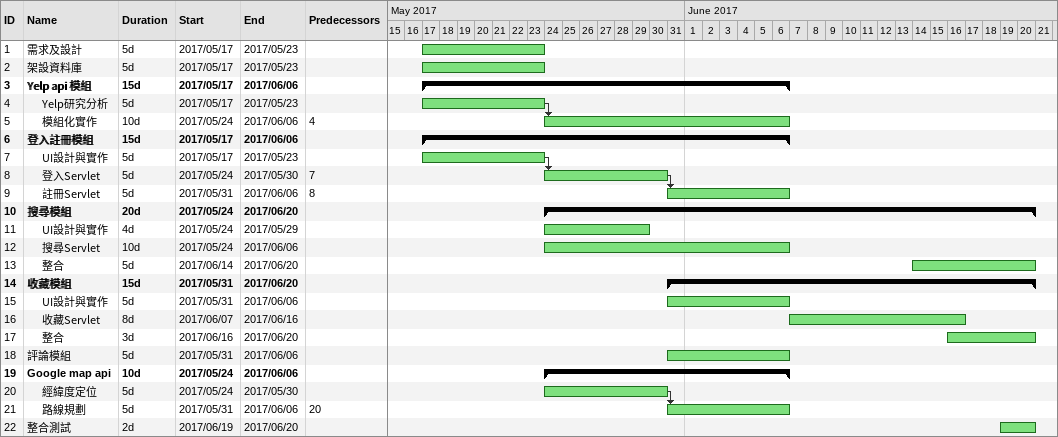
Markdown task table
| ID | Level | Task | Duration | Start | Finish | Predecessors |
|---|---|---|---|---|---|---|
| 1 | 1 | 需求及設計 | 5d | 2017-05-17 | 2017-05-23 |  |
| 2 | 1 | 架設資料庫 | 5d | 2017-05-17 | 2017-05-23 |  |
| 3 | 1 | **Yelp api 模組** | 15d | 2017-05-17 | 2017-06-06 |  |
| 4 | 2 | Yelp研究分析 | 5d | 2017-05-17 | 2017-05-23 |  |
| 5 | 2 | 模組化實作 | 10d | 2017-05-24 | 2017-06-06 | 4 |
| 6 | 1 | **登入註冊模組** | 15d | 2017-05-17 | 2017-06-06 |  |
| 7 | 2 | UI設計與實作 | 5d | 2017-05-17 | 2017-05-23 |  |
| 8 | 2 | 登入Servlet | 5d | 2017-05-24 | 2017-05-30 | 7 |
| 9 | 2 | 註冊Servlet | 5d | 2017-05-31 | 2017-06-06 | 8 |
| 10 | 1 | **搜尋模組** | 20d | 2017-05-24 | 2017-06-20 |  |
| 11 | 2 | UI設計與實作 | 4d | 2017-05-24 | 2017-05-29 |  |
| 12 | 2 | 搜尋Servlet | 10d | 2017-05-24 | 2017-06-06 |  |
| 13 | 2 | 整合 | 5d | 2017-06-14 | 2017-06-20 |  |
| 14 | 1 | **收藏模組** | 15d | 2017-05-31 | 2017-06-20 |  |
| 15 | 2 | UI設計與實作 | 5d | 2017-05-31 | 2017-06-06 |  |
| 16 | 2 | 收藏Servlet | 8d | 2017-06-07 | 2017-06-16 |  |
| 17 | 2 | 整合 | 3d | 2017-06-16 | 2017-06-20 |  |
| 18 | 1 | 評論模組 | 5d | 2017-05-31 | 2017-06-06 |  |
| 19 | 1 | **Google map api** | 10d | 2017-05-24 | 2017-06-06 |  |
| 20 | 2 | 經緯度定位 | 5d | 2017-05-24 | 2017-05-30 |  |
| 21 | 2 | 路線規劃 | 5d | 2017-05-31 | 2017-06-06 | 20 |
| 22 | 1 | 整合測試 | 2d | 2017-06-19 | 2017-06-20 |  |
